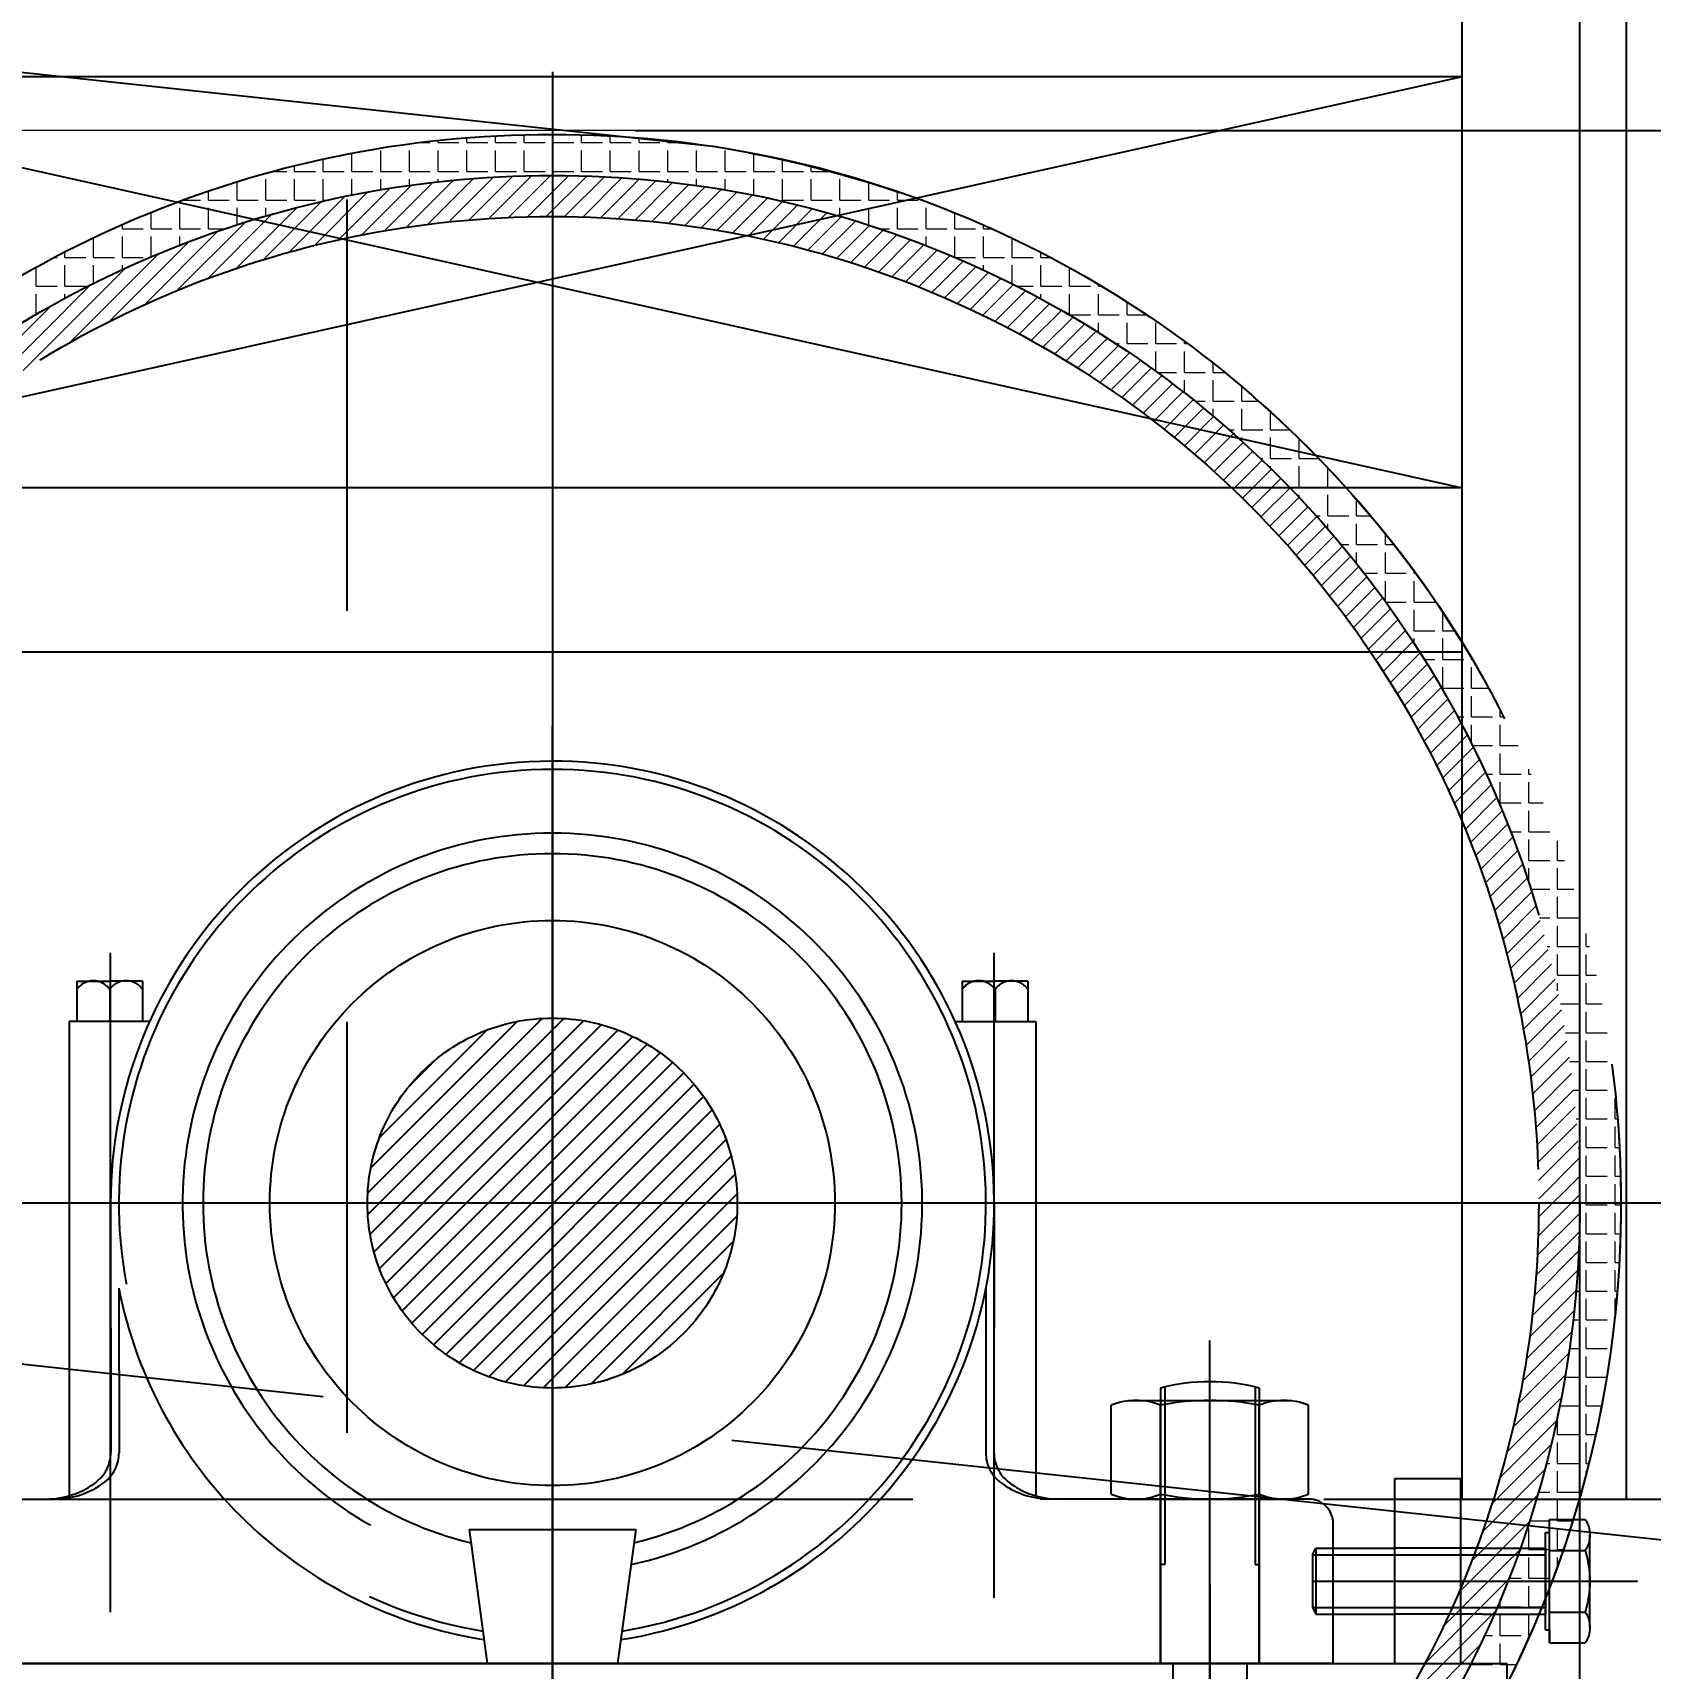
# Model space of a CAD drawing. Header units: inches. Extents: x 0 to 157513, y -28488 to 35640.
# Drawn here: x 23158.3 to 23551.9, y 16635.1 to 17033 of the extents above; entities that cross this region are included whole.
import ezdxf

# ---------------------------------------------------------------- set-up
doc = ezdxf.new("R2010")
doc.units = ezdxf.units.IN
doc.header["$LTSCALE"] = 400
doc.header["$MEASUREMENT"] = 0
doc.linetypes.add('CENTER', pattern=[2, 1.25, -0.25, 0.25, -0.25])
doc.linetypes.add('PHANTOM', pattern=[2.5, 1.25, -0.25, 0.25, -0.25, 0.25, -0.25])
doc.layers.add('BF', color=8, linetype='PHANTOM')
doc.styles.add('ROMANS', font='romans')
doc.dimstyles.new('SAM2 60 SC', dxfattribs={"dimscale": 60, "dimtxt": 2.5, "dimasz": 2.5, "dimexe": 1.25, "dimexo": 0.625, "dimtad": 1, "dimtoh": 1, "dimdec": 0, "dimdsep": 46, "dimtxsty": 'ROMANS', "dimblk": 'OBLIQUE', "dimcen": 2.5, "dimclrd": 1, "dimclre": 1, "dimclrt": 256, "dimadec": 0, "dimazin": 2, "dimtfac": 1, "dimtdec": 0, "dimtofl": 0, "dimtmove": 0, "dimatfit": 3, "dimfxl": 1, "dimtolj": 1, "dimtzin": 0, "dimarcsym": 1})

# ---------------------------------------------------------------- blocks, each defined once
blk = doc.blocks.new('_OBLIQUE')
at = {"color": 0, "linetype": 'ByBlock'}
blk.add_line((-0.5, -0.5), (0.5, 0.5), dxfattribs=at)
blk = doc.blocks.new('*D42')
at = {"color": 1, "lineweight": -2}
for p, q in [((23421.9, 17009.19), (24228.51, 17009.19)), ((24153.51, 17009.19), (24153.51, 16009.19)), ((24267.65, 16009.19), (24078.51, 16009.19))]:
    blk.add_line(p, q, dxfattribs=at)
at = {"layer": 'Defpoints', "color": 0}
for p in [(23384.4, 17009.19, 3.42), (24153.51, 16009.19), (24305.15, 16009.19, 0)]:
    blk.add_point(p, dxfattribs=at)
at = {"color": 1, "lineweight": -2, "xscale": 150, "yscale": 150, "zscale": 150}
for p, rotation in [((24153.51, 17009.19), 90), ((24153.51, 16009.19), 270)]:
    blk.add_blockref('_OBLIQUE', p, dxfattribs=dict(at, rotation=rotation))
at = {"insert": (24041.01, 16509.19), "char_height": 150, "attachment_point": 5, "rotation": 90, "style": 'ROMANS'}
blk.add_mtext('\\A1;1000', dxfattribs=at)
blk = doc.blocks.new('611bf4strgesv')
at = {"layer": 'BF'}
for p, q in [((-8610.58, 31515.8, 236.01), (-8610.58, 24671.63, 236.01)), ((-8520.82, 25928.62, 405.04), (-15765.31, 26705.14, 405.04)), ((-8019.78, 25560.62, 575.33), (-15731.91, 26387.27, 575.33)), ((-8339.21, 25599.68, 405.04), (-8339.2, 26199.68, 405.04)), ((-8299.21, 25599.68, 405.04), (-8299.2, 26199.68, 405.04)), ((-8339.2, 25945.68, 405.04), (-8789.19, 25945.69, 405.04)), ((-8789.19, 25945.69, 405.04), (-8339.21, 25845.68, 405.04)), ((-8339.2, 25945.68, 405.04), (-8789.19, 25845.69, 405.04)), ((-8560.59, 25946.86, 405.04), (-8560.59, 25396.49, 405.04)), ((-8339.21, 25845.68, 405.04), (-8789.19, 25845.69, 405.04)), ((-8339.21, 25805.68, 405.04), (-8789.19, 25805.69, 405.04)), ((-8560.59, 25547.09, 405.04), (-8560.59, 25787.79, 405.04)), ((-8668.09, 25572.14, 405.04), (-8668.09, 25732.57, 405.04)), ((-8453.09, 25575.62, 405.04), (-8453.09, 25732.57, 405.04)), ((-8676.3, 25725.66, 405.04), (-8668.3, 25725.67, 405.04)), ((-8676.3, 25725.66, 405.04), (-8676.3, 25715.86, 405.04)), ((-8660.3, 25725.67, 405.04), (-8668.3, 25725.67, 405.04)), ((-8660.3, 25725.67, 405.04), (-8660.3, 25715.86, 405.04)), ((-8460.87, 25725.67, 405.04), (-8452.87, 25725.67, 405.04)), ((-8460.87, 25725.67, 405.04), (-8460.87, 25715.86, 405.04)), ((-8444.87, 25725.66, 405.04), (-8452.87, 25725.67, 405.04)), ((-8444.87, 25725.66, 405.04), (-8444.87, 25715.86, 405.04)), ((-8668.3, 25723.67, 405.04), (-8668.29, 25715.86, 405.04)), ((-8452.87, 25723.67, 405.04), (-8452.88, 25715.86, 405.04)), ((-8678.19, 25715.86, 405.04), (-8678.19, 25599.83, 405.04)), ((-8658.59, 25715.86, 405.04), (-8678.19, 25715.86, 405.04)), ((-8462.59, 25715.86, 405.04), (-8442.98, 25715.86, 405.04)), ((-8442.98, 25715.86, 405.04), (-8442.98, 25599.83, 405.04)), ((-8285.4, 25671.68, 405.04), (-8835.77, 25671.68, 405.04)), ((-8424.08, 25671.68, 405.04), (-8704.41, 25671.68, 405.04)), ((-8668.09, 25671.68, 405.04), (-8668.04, 25611.01, 405.04)), ((-8666.09, 25671.68, 405.04), (-8666.09, 25671.52, 405.04)), ((-8455.09, 25671.68, 405.04), (-8455.09, 25671.52, 405.04)), ((-8453.09, 25671.68, 405.04), (-8453.13, 25611.01, 405.04)), ((-8666.07, 25650.96, 405.04), (-8666.04, 25610.94, 405.04)), ((-8455.1, 25650.96, 405.04), (-8455.13, 25610.94, 405.04)), ((-8400.59, 25548.3, 405.04), (-8400.59, 25638.25, 405.04)), ((-8412.59, 25626.68, 405.04), (-8412.59, 25559.68, 405.04)), ((-8411.59, 25627.05, 405.04), (-8411.59, 25583.71, 405.04)), ((-8389.59, 25627.05, 405.04), (-8389.59, 25583.71, 405.04)), ((-8388.59, 25626.68, 405.04), (-8388.59, 25559.68, 405.04)), ((-8424.59, 25600.86, 405.04), (-8424.59, 25622.5, 405.04)), ((-8420.58, 25623.68, 405.04), (-8380.59, 25623.68, 405.04)), ((-8412.59, 25600.86, 405.04), (-8412.59, 25622.5, 405.04)), ((-8388.59, 25600.86, 405.04), (-8388.59, 25622.5, 405.04)), ((-8376.58, 25600.86, 405.04), (-8376.58, 25622.5, 405.04)), ((-8412.59, 25559.68, 405.04), (-8412.59, 25605.68, 405.04)), ((-8388.59, 25559.68, 405.04), (-8388.59, 25605.68, 405.04)), ((-8355.59, 25559.69, 405.04), (-8355.59, 25604.69, 405.04)), ((-8355.59, 25604.69, 405.04), (-8339.59, 25604.69, 405.04)), ((-8339.59, 25604.69, 405.04), (-8339.59, 25559.69, 405.04)), ((-8972.86, 25599.68, 405.04), (-8155.53, 25599.68, 405.04)), ((-8744.59, 25599.68, 405.04), (-8681.47, 25599.68, 405.04)), ((-8376.59, 25599.68, 405.04), (-8441.9, 25599.68, 405.04)), ((-8420.58, 25599.68, 405.04), (-8380.59, 25599.68, 405.04)), ((-8412.59, 25559.68, 405.04), (-8412.59, 25599.68, 405.04)), ((-8412.59, 25559.68, 405.04), (-8412.59, 25599.68, 405.04)), ((-8412.59, 25559.68, 405.04), (-8412.59, 25599.68, 405.04)), ((-8412.59, 25559.68, 405.04), (-8412.59, 25599.68, 405.04)), ((-8388.59, 25559.68, 405.04), (-8388.59, 25599.68, 405.04)), ((-8388.59, 25559.68, 405.04), (-8388.59, 25599.68, 405.04)), ((-8388.59, 25559.68, 405.04), (-8388.59, 25599.68, 405.04)), ((-8370.59, 25559.68, 405.04), (-8370.59, 25593.68, 405.04)), ((-8317.95, 25594.7, 405.04), (-8309.26, 25594.7, 405.04)), ((-8317.95, 25591.55, 405.04), (-8317.95, 25594.7, 405.04)), ((-8317.95, 25564.69, 405.04), (-8317.95, 25594.7, 405.04)), ((-8317.95, 25594.7, 405.04), (-8309.26, 25594.7, 405.04)), ((-8317.95, 25591.55, 405.04), (-8317.95, 25594.7, 405.04)), ((-8580.87, 25592.25, 405.04), (-8576.47, 25559.68, 405.04)), ((-8580.87, 25592.25, 405.04), (-8540.3, 25592.25, 405.04)), ((-8540.3, 25592.25, 405.04), (-8544.71, 25559.68, 405.04)), ((-8318.92, 25567.84, 405.04), (-8318.92, 25591.55, 405.04)), ((-8318.92, 25591.55, 405.04), (-8317.95, 25591.55, 405.04)), ((-8318.92, 25567.84, 405.04), (-8318.92, 25591.55, 405.04)), ((-8318.92, 25591.55, 405.04), (-8317.95, 25591.55, 405.04)), ((-8308.15, 25568.44, 405.04), (-8308.15, 25590.94, 405.04)), ((-8308.15, 25568.44, 405.04), (-8308.15, 25590.94, 405.04)), ((-8375.59, 25586.09, 405.04), (-8374.79, 25587.69, 405.04)), ((-8375.59, 25586.09, 405.04), (-8318.92, 25586.09, 405.04)), ((-8375.59, 25586.09, 405.04), (-8375.59, 25573.29, 405.04)), ((-8374.79, 25587.69, 405.04), (-8355.59, 25587.69, 405.04)), ((-8374.79, 25587.69, 405.04), (-8374.79, 25571.69, 405.04)), ((-8334.25, 25587.69, 405.04), (-8355.59, 25587.69, 405.04)), ((-8334.25, 25587.69, 405.04), (-8318.92, 25587.69, 405.04)), ((-8318.92, 25587.69, 405.04), (-8318.92, 25571.69, 405.04)), ((-8318.92, 25587.69, 405.04), (-8318.92, 25571.69, 405.04)), ((-8317.95, 25587.19, 405.04), (-8309.26, 25587.19, 405.04)), ((-8317.95, 25587.19, 405.04), (-8309.26, 25587.19, 405.04)), ((-8411.59, 25583.71, 405.04), (-8412.59, 25583.71, 405.04)), ((-8389.59, 25583.71, 405.04), (-8388.59, 25583.71, 405.04)), ((-8400.59, 25578.91, 405.04), (-8400.59, 25514.47, 405.04)), ((-8375.59, 25579.69, 405.04), (-8309.69, 25579.69, 405.04)), ((-8375.59, 25579.69, 405.04), (-8318.92, 25579.69, 405.04)), ((-8362.25, 25579.69, 405.04), (-8320.92, 25579.69, 405.04)), ((-8355.59, 25579.69, 405.04), (-8303.59, 25579.69, 405.04)), ((-8375.59, 25573.29, 405.04), (-8318.92, 25573.29, 405.04)), ((-8375.59, 25573.29, 405.04), (-8374.79, 25571.69, 405.04)), ((-8374.79, 25571.69, 405.04), (-8355.59, 25571.69, 405.04)), ((-8334.25, 25571.69, 405.04), (-8355.59, 25571.69, 405.04)), ((-8334.25, 25571.69, 405.04), (-8318.92, 25571.69, 405.04)), ((-8317.95, 25572.19, 405.04), (-8309.26, 25572.19, 405.04)), ((-8317.95, 25572.19, 405.04), (-8309.26, 25572.19, 405.04)), ((-8318.92, 25567.84, 405.04), (-8317.95, 25567.84, 405.04)), ((-8318.92, 25567.84, 405.04), (-8317.95, 25567.84, 405.04)), ((-8317.95, 25567.84, 405.04), (-8317.95, 25564.69, 405.04)), ((-8317.95, 25564.69, 405.04), (-8309.26, 25564.69, 405.04)), ((-8792.84, 25559.68, 405.04), (-8328.34, 25559.68, 405.04)), ((-8370.59, 25559.68, 405.04), (-8750.59, 25559.68, 405.04)), ((-8409.59, 25559.69, 405.04), (-8409.59, 25549.69, 405.04)), ((-8391.59, 25559.69, 405.04), (-8391.59, 25549.69, 405.04)), ((-8328.34, 25559.68, 405.04), (-8328.34, 25549.68, 405.04))]:
    blk.add_line(p, q, dxfattribs=at)
at = {"layer": 'BF', "linetype": 'CENTER', "ltscale": 20}
blk.add_line((-8310.58, 24671.63, 405.39), (-8310.58, 31317.62, 405.39), dxfattribs=at)
at = {"layer": 'BF', "linetype": 'CENTER', "lineweight": 9, "ltscale": 10}
blk.add_line((-8310.57, 25932.62, 403.23), (-9260.6, 25932.62, 403.23), dxfattribs=at)
at = {"layer": 'BF', "linetype": 'Continuous', "lineweight": 9}
for p, q in [((-8567.44, 25929.66, 405.04), (-8567.44, 25931.59, 405.04)), ((-8560.46, 25929.66, 405.04), (-8560.46, 25931.68, 405.04)), ((-8553.47, 25929.66, 405.04), (-8553.47, 25931.58, 405.04)), ((-8602.37, 25922.68, 405.04), (-8602.37, 25927.76, 405.04)), ((-8595.38, 25922.68, 405.04), (-8595.38, 25927.76, 405.04)), ((-8592.9, 25929.66, 405.04), (-8590.3, 25929.66, 405.04)), ((-8588.4, 25929.66, 405.04), (-8588.4, 25930.19, 405.04)), ((-8588.4, 25929.66, 405.04), (-8583.32, 25929.66, 405.04)), ((-8588.4, 25922.68, 405.04), (-8588.4, 25927.76, 405.04)), ((-8581.41, 25929.66, 405.04), (-8581.41, 25930.84, 405.04)), ((-8581.41, 25929.66, 405.04), (-8576.33, 25929.66, 405.04)), ((-8581.41, 25922.68, 405.04), (-8581.41, 25927.76, 405.04)), ((-8574.43, 25929.66, 405.04), (-8574.43, 25931.31, 405.04)), ((-8574.43, 25929.66, 405.04), (-8569.35, 25929.66, 405.04)), ((-8574.43, 25922.68, 405.04), (-8574.43, 25927.76, 405.04)), ((-8567.44, 25929.66, 405.04), (-8562.36, 25929.66, 405.04)), ((-8567.44, 25922.68, 405.04), (-8567.44, 25927.76, 405.04)), ((-8560.46, 25929.66, 405.04), (-8555.38, 25929.66, 405.04)), ((-8560.46, 25922.68, 405.04), (-8560.46, 25927.76, 405.04)), ((-8553.47, 25929.66, 405.04), (-8548.39, 25929.66, 405.04)), ((-8553.47, 25922.68, 405.04), (-8553.47, 25927.76, 405.04)), ((-8546.49, 25929.66, 405.04), (-8546.49, 25931.3, 405.04)), ((-8546.49, 25929.66, 405.04), (-8541.41, 25929.66, 405.04)), ((-8546.49, 25922.68, 405.04), (-8546.49, 25927.76, 405.04)), ((-8539.5, 25929.66, 405.04), (-8539.5, 25930.82, 405.04)), ((-8539.5, 25929.66, 405.04), (-8534.42, 25929.66, 405.04)), ((-8539.5, 25922.68, 405.04), (-8539.5, 25927.76, 405.04)), ((-8532.52, 25929.66, 405.04), (-8532.52, 25930.16, 405.04)), ((-8532.52, 25929.66, 405.04), (-8528.27, 25929.66, 405.04)), ((-8532.52, 25922.68, 405.04), (-8532.52, 25927.76, 405.04)), ((-8525.53, 25922.68, 405.04), (-8525.53, 25927.76, 405.04)), ((-8518.55, 25922.68, 405.04), (-8518.55, 25927.76, 405.04)), ((-8623.32, 25922.68, 405.04), (-8623.32, 25924, 405.04)), ((-8616.34, 25922.68, 405.04), (-8616.34, 25925.63, 405.04)), ((-8609.35, 25922.68, 405.04), (-8609.35, 25927.06, 405.04)), ((-8511.56, 25922.68, 405.04), (-8511.56, 25927.01, 405.04)), ((-8504.58, 25922.68, 405.04), (-8504.58, 25925.57, 405.04)), ((-8497.59, 25922.68, 405.04), (-8497.59, 25923.93, 405.04)), ((-8637.29, 25915.69, 405.04), (-8637.29, 25920.11, 405.04)), ((-8630.31, 25915.69, 405.04), (-8630.31, 25920.77, 405.04)), ((-8628.41, 25922.68, 405.04), (-8625.23, 25922.68, 405.04)), ((-8623.32, 25922.68, 405.04), (-8618.24, 25922.68, 405.04)), ((-8623.32, 25915.69, 405.04), (-8623.32, 25920.77, 405.04)), ((-8616.34, 25922.68, 405.04), (-8611.26, 25922.68, 405.04)), ((-8616.34, 25915.69, 405.04), (-8616.34, 25920.77, 405.04)), ((-8609.35, 25922.68, 405.04), (-8604.27, 25922.68, 405.04)), ((-8609.35, 25916.88, 405.04), (-8609.35, 25920.77, 405.04)), ((-8602.37, 25922.68, 405.04), (-8597.29, 25922.68, 405.04)), ((-8602.37, 25918.16, 405.04), (-8602.37, 25920.77, 405.04)), ((-8601.52, 25908.16, 405.04), (-8589.7, 25919.98, 405.04)), ((-8596.16, 25909.03, 405.04), (-8584.68, 25920.52, 405.04)), ((-8595.38, 25922.68, 405.04), (-8590.3, 25922.68, 405.04)), ((-8595.38, 25919.25, 405.04), (-8595.38, 25920.77, 405.04)), ((-8590.95, 25909.75, 405.04), (-8579.76, 25920.94, 405.04)), ((-8588.4, 25922.68, 405.04), (-8583.32, 25922.68, 405.04)), ((-8588.4, 25920.13, 405.04), (-8588.4, 25920.77, 405.04)), ((-8585.87, 25910.34, 405.04), (-8574.95, 25921.27, 405.04)), ((-8581.41, 25922.68, 405.04), (-8576.33, 25922.68, 405.04)), ((-8580.9, 25910.82, 405.04), (-8570.23, 25921.49, 405.04)), ((-8576.05, 25911.18, 405.04), (-8565.6, 25921.63, 405.04)), ((-8574.43, 25922.68, 405.04), (-8569.35, 25922.68, 405.04)), ((-8571.3, 25911.44, 405.04), (-8561.06, 25921.68, 405.04)), ((-8567.44, 25922.68, 405.04), (-8562.36, 25922.68, 405.04)), ((-8566.65, 25911.6, 405.04), (-8556.6, 25921.65, 405.04)), ((-8562.09, 25911.67, 405.04), (-8552.22, 25921.54, 405.04)), ((-8560.46, 25922.68, 405.04), (-8555.38, 25922.68, 405.04)), ((-8557.61, 25911.66, 405.04), (-8547.91, 25921.36, 405.04)), ((-8553.47, 25922.68, 405.04), (-8548.39, 25922.68, 405.04)), ((-8553.22, 25911.57, 405.04), (-8543.67, 25921.11, 405.04)), ((-8548.9, 25911.39, 405.04), (-8539.5, 25920.79, 405.04)), ((-8546.49, 25922.68, 405.04), (-8541.41, 25922.68, 405.04)), ((-8544.65, 25911.15, 405.04), (-8535.39, 25920.41, 405.04)), ((-8540.48, 25910.83, 405.04), (-8531.35, 25919.96, 405.04)), ((-8539.5, 25922.68, 405.04), (-8534.42, 25922.68, 405.04)), ((-8532.52, 25922.68, 405.04), (-8527.44, 25922.68, 405.04)), ((-8532.52, 25920.1, 405.04), (-8532.52, 25920.77, 405.04)), ((-8525.53, 25922.68, 405.04), (-8520.45, 25922.68, 405.04)), ((-8525.53, 25919.21, 405.04), (-8525.53, 25920.77, 405.04)), ((-8518.55, 25922.68, 405.04), (-8513.47, 25922.68, 405.04)), ((-8518.55, 25918.12, 405.04), (-8518.55, 25920.77, 405.04)), ((-8511.56, 25922.68, 405.04), (-8506.48, 25922.68, 405.04)), ((-8511.56, 25916.82, 405.04), (-8511.56, 25920.77, 405.04)), ((-8504.58, 25922.68, 405.04), (-8499.5, 25922.68, 405.04)), ((-8504.58, 25915.69, 405.04), (-8504.58, 25920.77, 405.04)), ((-8497.59, 25922.68, 405.04), (-8492.77, 25922.68, 405.04)), ((-8497.59, 25915.69, 405.04), (-8497.59, 25920.77, 405.04)), ((-8490.61, 25915.69, 405.04), (-8490.61, 25920.77, 405.04)), ((-8483.62, 25915.69, 405.04), (-8483.62, 25920.03, 405.04)), ((-8650.35, 25915.69, 405.04), (-8646.18, 25915.69, 405.04)), ((-8644.28, 25915.69, 405.04), (-8644.28, 25917.84, 405.04)), ((-8644.28, 25915.69, 405.04), (-8639.2, 25915.69, 405.04)), ((-8637.29, 25915.69, 405.04), (-8632.21, 25915.69, 405.04)), ((-8630.31, 25915.69, 405.04), (-8625.23, 25915.69, 405.04)), ((-8624.68, 25902.96, 405.04), (-8611.13, 25916.52, 405.04)), ((-8623.32, 25915.69, 405.04), (-8618.24, 25915.69, 405.04)), ((-8618.59, 25904.56, 405.04), (-8605.55, 25917.6, 405.04)), ((-8616.34, 25915.69, 405.04), (-8614.97, 25915.69, 405.04)), ((-8612.71, 25905.95, 405.04), (-8600.13, 25918.53, 405.04)), ((-8607.03, 25907.14, 405.04), (-8594.85, 25919.32, 405.04)), ((-8536.37, 25910.45, 405.04), (-8527.36, 25919.46, 405.04)), ((-8532.32, 25910.01, 405.04), (-8523.43, 25918.9, 405.04)), ((-8528.34, 25909.5, 405.04), (-8519.55, 25918.29, 405.04)), ((-8524.41, 25908.94, 405.04), (-8515.73, 25917.62, 405.04)), ((-8520.54, 25908.31, 405.04), (-8511.96, 25916.9, 405.04)), ((-8516.73, 25907.64, 405.04), (-8508.23, 25916.14, 405.04)), ((-8504.58, 25915.69, 405.04), (-8499.5, 25915.69, 405.04)), ((-8497.59, 25915.69, 405.04), (-8492.51, 25915.69, 405.04)), ((-8490.61, 25915.69, 405.04), (-8485.53, 25915.69, 405.04)), ((-8483.62, 25915.69, 405.04), (-8478.54, 25915.69, 405.04)), ((-8476.64, 25915.69, 405.04), (-8476.64, 25917.75, 405.04)), ((-8476.64, 25915.69, 405.04), (-8471.56, 25915.69, 405.04)), ((-8658.25, 25908.71, 405.04), (-8658.25, 25912.64, 405.04)), ((-8651.26, 25908.71, 405.04), (-8651.26, 25913.79, 405.04)), ((-8644.63, 25896.48, 405.04), (-8628.97, 25912.14, 405.04)), ((-8644.28, 25908.71, 405.04), (-8644.28, 25913.79, 405.04)), ((-8637.65, 25898.97, 405.04), (-8622.81, 25913.81, 405.04)), ((-8637.29, 25909.62, 405.04), (-8637.29, 25913.79, 405.04)), ((-8631.02, 25901.11, 405.04), (-8616.87, 25915.26, 405.04)), ((-8630.31, 25911.76, 405.04), (-8630.31, 25913.79, 405.04)), ((-8623.32, 25913.68, 405.04), (-8623.32, 25913.79, 405.04)), ((-8512.97, 25906.91, 405.04), (-8504.56, 25915.32, 405.04)), ((-8509.26, 25906.13, 405.04), (-8500.93, 25914.46, 405.04)), ((-8505.6, 25905.3, 405.04), (-8497.35, 25913.55, 405.04)), ((-8501.99, 25904.42, 405.04), (-8493.81, 25912.6, 405.04)), ((-8497.59, 25913.61, 405.04), (-8497.59, 25913.79, 405.04)), ((-8490.61, 25911.68, 405.04), (-8490.61, 25913.79, 405.04)), ((-8483.62, 25909.54, 405.04), (-8483.62, 25913.79, 405.04)), ((-8476.64, 25908.71, 405.04), (-8476.64, 25913.79, 405.04)), ((-8469.65, 25908.71, 405.04), (-8469.65, 25913.79, 405.04)), ((-8462.67, 25908.71, 405.04), (-8462.67, 25912.53, 405.04)), ((-8667.44, 25908.71, 405.04), (-8667.14, 25908.71, 405.04)), ((-8665.23, 25908.71, 405.04), (-8665.23, 25909.69, 405.04)), ((-8665.23, 25908.71, 405.04), (-8660.15, 25908.71, 405.04)), ((-8659.95, 25890.14, 405.04), (-8642.06, 25908.03, 405.04)), ((-8658.25, 25908.71, 405.04), (-8653.17, 25908.71, 405.04)), ((-8652.03, 25893.58, 405.04), (-8635.37, 25910.23, 405.04)), ((-8651.26, 25908.71, 405.04), (-8646.18, 25908.71, 405.04)), ((-8644.28, 25908.71, 405.04), (-8640.07, 25908.71, 405.04)), ((-8498.43, 25903.49, 405.04), (-8490.32, 25911.6, 405.04)), ((-8494.91, 25902.52, 405.04), (-8486.87, 25910.56, 405.04)), ((-8491.44, 25901.5, 405.04), (-8483.46, 25909.48, 405.04)), ((-8488.01, 25900.44, 405.04), (-8480.09, 25908.36, 405.04)), ((-8481.11, 25908.71, 405.04), (-8478.54, 25908.71, 405.04)), ((-8476.64, 25908.71, 405.04), (-8471.56, 25908.71, 405.04)), ((-8469.65, 25908.71, 405.04), (-8464.57, 25908.71, 405.04)), ((-8462.67, 25908.71, 405.04), (-8457.59, 25908.71, 405.04)), ((-8455.68, 25908.71, 405.04), (-8455.68, 25909.58, 405.04)), ((-8455.68, 25908.71, 405.04), (-8453.74, 25908.71, 405.04)), ((-8672.22, 25901.72, 405.04), (-8672.22, 25906.49, 405.04)), ((-8668.57, 25886.01, 405.04), (-8649.1, 25905.49, 405.04)), ((-8665.23, 25901.72, 405.04), (-8665.23, 25906.8, 405.04)), ((-8658.25, 25901.81, 405.04), (-8658.25, 25906.8, 405.04)), ((-8651.26, 25904.65, 405.04), (-8651.26, 25906.8, 405.04)), ((-8484.62, 25899.34, 405.04), (-8476.75, 25907.2, 405.04)), ((-8481.27, 25898.19, 405.04), (-8473.46, 25906.01, 405.04)), ((-8477.97, 25897.01, 405.04), (-8470.21, 25904.77, 405.04)), ((-8469.65, 25904.55, 405.04), (-8469.65, 25906.8, 405.04)), ((-8462.67, 25901.72, 405.04), (-8462.67, 25906.8, 405.04)), ((-8455.68, 25901.72, 405.04), (-8455.68, 25906.8, 405.04)), ((-8448.7, 25901.72, 405.04), (-8448.7, 25906.37, 405.04)), ((-8681.75, 25901.72, 405.04), (-8681.11, 25901.72, 405.04)), ((-8679.2, 25901.72, 405.04), (-8679.2, 25903.04, 405.04)), ((-8679.2, 25901.72, 405.04), (-8674.12, 25901.72, 405.04)), ((-8679.2, 25894.74, 405.04), (-8679.2, 25899.82, 405.04)), ((-8678.17, 25880.9, 405.04), (-8656.54, 25902.53, 405.04)), ((-8672.22, 25901.72, 405.04), (-8667.14, 25901.72, 405.04)), ((-8672.22, 25895.37, 405.04), (-8672.22, 25899.82, 405.04)), ((-8665.23, 25901.72, 405.04), (-8660.15, 25901.72, 405.04)), ((-8665.23, 25898.72, 405.04), (-8665.23, 25899.82, 405.04)), ((-8474.7, 25895.79, 405.04), (-8466.99, 25903.5, 405.04)), ((-8471.48, 25894.52, 405.04), (-8463.81, 25902.19, 405.04)), ((-8468.29, 25893.22, 405.04), (-8460.67, 25900.84, 405.04)), ((-8462.67, 25901.72, 405.04), (-8457.59, 25901.72, 405.04)), ((-8455.68, 25901.72, 405.04), (-8450.6, 25901.72, 405.04)), ((-8455.68, 25898.6, 405.04), (-8455.68, 25899.82, 405.04)), ((-8448.7, 25901.72, 405.04), (-8443.62, 25901.72, 405.04)), ((-8448.7, 25895.24, 405.04), (-8448.7, 25899.82, 405.04)), ((-8441.71, 25901.72, 405.04), (-8441.71, 25902.91, 405.04)), ((-8441.71, 25901.72, 405.04), (-8439.43, 25901.72, 405.04)), ((-8441.71, 25894.74, 405.04), (-8441.71, 25899.82, 405.04)), ((-8689.35, 25874.21, 405.04), (-8664.51, 25899.06, 405.04)), ((-8686.19, 25894.74, 405.04), (-8686.19, 25899.33, 405.04)), ((-8465.14, 25891.88, 405.04), (-8457.56, 25899.46, 405.04)), ((-8462.02, 25890.5, 405.04), (-8454.48, 25898.05, 405.04)), ((-8458.94, 25889.09, 405.04), (-8451.44, 25896.6, 405.04)), ((-8434.73, 25894.74, 405.04), (-8434.73, 25899.19, 405.04)), ((-8703.75, 25864.3, 405.04), (-8673.15, 25894.9, 405.04)), ((-8686.19, 25894.74, 405.04), (-8681.11, 25894.74, 405.04)), ((-8686.19, 25887.84, 405.04), (-8686.19, 25892.83, 405.04)), ((-8679.2, 25894.74, 405.04), (-8674.12, 25894.74, 405.04)), ((-8679.2, 25891.75, 405.04), (-8679.2, 25892.83, 405.04)), ((-8455.9, 25887.64, 405.04), (-8448.44, 25895.11, 405.04)), ((-8452.9, 25886.16, 405.04), (-8445.46, 25893.59, 405.04)), ((-8449.92, 25884.64, 405.04), (-8442.52, 25892.04, 405.04)), ((-8447.69, 25894.74, 405.04), (-8443.62, 25894.74, 405.04)), ((-8441.71, 25894.74, 405.04), (-8436.63, 25894.74, 405.04)), ((-8441.71, 25891.61, 405.04), (-8441.71, 25892.83, 405.04)), ((-8434.73, 25894.74, 405.04), (-8429.65, 25894.74, 405.04)), ((-8434.73, 25887.75, 405.04), (-8434.73, 25892.83, 405.04)), ((-8427.74, 25894.74, 405.04), (-8427.74, 25895.18, 405.04)), ((-8427.74, 25894.74, 405.04), (-8427, 25894.74, 405.04)), ((-8427.74, 25887.75, 405.04), (-8427.74, 25892.83, 405.04)), ((-8778.71, 25793.83, 405.04), (-8682.74, 25889.8, 405.04)), ((-8446.99, 25883.09, 405.04), (-8439.62, 25890.46, 405.04)), ((-8444.08, 25881.5, 405.04), (-8436.74, 25888.85, 405.04)), ((-8420.76, 25887.75, 405.04), (-8420.76, 25890.88, 405.04)), ((-8441.21, 25879.88, 405.04), (-8433.9, 25887.2, 405.04)), ((-8438.37, 25878.23, 405.04), (-8431.08, 25885.52, 405.04)), ((-8435.57, 25876.55, 405.04), (-8428.3, 25883.81, 405.04)), ((-8434.73, 25887.75, 405.04), (-8429.65, 25887.75, 405.04)), ((-8427.74, 25887.75, 405.04), (-8422.66, 25887.75, 405.04)), ((-8427.74, 25883.46, 405.04), (-8427.74, 25885.85, 405.04)), ((-8420.76, 25887.75, 405.04), (-8415.98, 25887.75, 405.04)), ((-8420.76, 25880.77, 405.04), (-8420.76, 25885.85, 405.04)), ((-8413.77, 25880.77, 405.04), (-8413.77, 25885.85, 405.04)), ((-8432.8, 25874.83, 405.04), (-8425.55, 25882.07, 405.04)), ((-8430.06, 25873.08, 405.04), (-8422.83, 25880.3, 405.04)), ((-8423.54, 25880.77, 405.04), (-8422.66, 25880.77, 405.04)), ((-8420.76, 25880.77, 405.04), (-8415.68, 25880.77, 405.04)), ((-8413.77, 25880.77, 405.04), (-8408.69, 25880.77, 405.04)), ((-8406.79, 25880.77, 405.04), (-8406.79, 25881.31, 405.04)), ((-8406.79, 25880.77, 405.04), (-8406.05, 25880.77, 405.04)), ((-8427.35, 25871.3, 405.04), (-8420.14, 25878.5, 405.04)), ((-8424.67, 25869.48, 405.04), (-8417.48, 25876.67, 405.04)), ((-8413.77, 25874.03, 405.04), (-8413.77, 25878.86, 405.04)), ((-8406.79, 25873.78, 405.04), (-8406.79, 25878.86, 405.04)), ((-8399.8, 25873.78, 405.04), (-8399.8, 25876, 405.04)), ((-8422.03, 25867.64, 405.04), (-8414.86, 25874.81, 405.04)), ((-8419.41, 25865.76, 405.04), (-8412.26, 25872.92, 405.04)), ((-8413.43, 25873.78, 405.04), (-8408.69, 25873.78, 405.04)), ((-8406.79, 25873.78, 405.04), (-8401.71, 25873.78, 405.04)), ((-8406.79, 25868.77, 405.04), (-8406.79, 25871.88, 405.04)), ((-8399.8, 25873.78, 405.04), (-8397.02, 25873.78, 405.04)), ((-8399.8, 25866.8, 405.04), (-8399.8, 25871.88, 405.04)), ((-8416.83, 25863.86, 405.04), (-8409.69, 25871, 405.04)), ((-8414.27, 25861.92, 405.04), (-8407.14, 25869.05, 405.04)), ((-8392.82, 25866.8, 405.04), (-8392.82, 25870.31, 405.04)), ((-8411.75, 25859.95, 405.04), (-8404.63, 25867.07, 405.04)), ((-8409.26, 25857.96, 405.04), (-8402.15, 25865.06, 405.04)), ((-8404.29, 25866.8, 405.04), (-8401.71, 25866.8, 405.04)), ((-8399.8, 25866.8, 405.04), (-8394.72, 25866.8, 405.04)), ((-8399.8, 25863.12, 405.04), (-8399.8, 25864.89, 405.04)), ((-8392.82, 25866.8, 405.04), (-8388.75, 25866.8, 405.04)), ((-8392.82, 25859.81, 405.04), (-8392.82, 25864.89, 405.04)), ((-8385.83, 25859.81, 405.04), (-8385.83, 25864.19, 405.04)), ((-8406.8, 25855.93, 405.04), (-8399.7, 25863.03, 405.04)), ((-8404.36, 25853.87, 405.04), (-8397.27, 25860.96, 405.04)), ((-8401.96, 25851.78, 405.04), (-8394.88, 25858.87, 405.04)), ((-8399.59, 25849.67, 405.04), (-8392.51, 25856.75, 405.04)), ((-8395.95, 25859.81, 405.04), (-8394.72, 25859.81, 405.04)), ((-8392.82, 25859.81, 405.04), (-8387.74, 25859.81, 405.04)), ((-8392.82, 25857.03, 405.04), (-8392.82, 25857.91, 405.04)), ((-8385.83, 25859.81, 405.04), (-8381.13, 25859.81, 405.04)), ((-8385.83, 25852.83, 405.04), (-8385.83, 25857.91, 405.04)), ((-8378.85, 25852.83, 405.04), (-8378.85, 25857.61, 405.04)), ((-8397.25, 25847.52, 405.04), (-8390.17, 25854.59, 405.04)), ((-8394.93, 25845.34, 405.04), (-8387.86, 25852.41, 405.04)), ((-8388.29, 25852.83, 405.04), (-8387.74, 25852.83, 405.04)), ((-8385.83, 25852.83, 405.04), (-8380.75, 25852.83, 405.04)), ((-8378.85, 25852.83, 405.04), (-8374.08, 25852.83, 405.04)), ((-8392.65, 25843.13, 405.04), (-8385.58, 25850.21, 405.04)), ((-8390.4, 25840.9, 405.04), (-8383.32, 25847.97, 405.04)), ((-8385.83, 25850.45, 405.04), (-8385.83, 25850.92, 405.04)), ((-8378.85, 25845.84, 405.04), (-8378.85, 25850.92, 405.04)), ((-8371.86, 25845.84, 405.04), (-8371.86, 25850.52, 405.04)), ((-8388.17, 25838.63, 405.04), (-8381.1, 25845.7, 405.04)), ((-8381.24, 25845.84, 405.04), (-8380.75, 25845.84, 405.04)), ((-8378.85, 25845.84, 405.04), (-8373.77, 25845.84, 405.04)), ((-8371.86, 25845.84, 405.04), (-8367.54, 25845.84, 405.04)), ((-8385.98, 25836.34, 405.04), (-8378.9, 25843.41, 405.04)), ((-8383.81, 25834.01, 405.04), (-8376.74, 25841.09, 405.04)), ((-8378.85, 25843.35, 405.04), (-8378.85, 25843.94, 405.04)), ((-8371.86, 25838.86, 405.04), (-8371.86, 25843.94, 405.04)), ((-8364.88, 25838.86, 405.04), (-8364.88, 25842.84, 405.04)), ((-8381.68, 25831.65, 405.04), (-8374.6, 25838.74, 405.04)), ((-8379.57, 25829.27, 405.04), (-8372.49, 25836.36, 405.04)), ((-8374.71, 25838.86, 405.04), (-8373.77, 25838.86, 405.04)), ((-8371.86, 25838.86, 405.04), (-8366.78, 25838.86, 405.04)), ((-8371.86, 25835.64, 405.04), (-8371.86, 25836.95, 405.04)), ((-8364.88, 25838.86, 405.04), (-8361.46, 25838.86, 405.04)), ((-8364.88, 25831.87, 405.04), (-8364.88, 25836.95, 405.04)), ((-8377.5, 25826.85, 405.04), (-8370.41, 25833.95, 405.04)), ((-8357.89, 25831.87, 405.04), (-8357.89, 25834.51, 405.04)), ((-8375.45, 25824.41, 405.04), (-8368.35, 25831.51, 405.04)), ((-8373.44, 25821.93, 405.04), (-8366.33, 25829.04, 405.04)), ((-8368.65, 25831.87, 405.04), (-8366.78, 25831.87, 405.04)), ((-8364.88, 25831.87, 405.04), (-8359.8, 25831.87, 405.04)), ((-8364.88, 25827.23, 405.04), (-8364.88, 25829.97, 405.04)), ((-8357.89, 25831.87, 405.04), (-8355.8, 25831.87, 405.04)), ((-8357.89, 25824.89, 405.04), (-8357.89, 25829.97, 405.04)), ((-8371.46, 25819.43, 405.04), (-8364.33, 25826.55, 405.04)), ((-8363.03, 25824.89, 405.04), (-8359.8, 25824.89, 405.04)), ((-8357.89, 25824.89, 405.04), (-8352.81, 25824.89, 405.04)), ((-8350.91, 25824.89, 405.04), (-8350.91, 25825.41, 405.04)), ((-8350.91, 25824.89, 405.04), (-8350.52, 25824.89, 405.04)), ((-8369.5, 25816.89, 405.04), (-8362.37, 25824.02, 405.04)), ((-8367.58, 25814.32, 405.04), (-8360.43, 25821.47, 405.04)), ((-8357.89, 25818.02, 405.04), (-8357.89, 25822.98, 405.04)), ((-8350.91, 25817.9, 405.04), (-8350.91, 25822.98, 405.04)), ((-8365.69, 25811.73, 405.04), (-8358.52, 25818.89, 405.04)), ((-8363.82, 25809.1, 405.04), (-8356.65, 25816.28, 405.04)), ((-8357.81, 25817.9, 405.04), (-8352.81, 25817.9, 405.04)), ((-8350.91, 25817.9, 405.04), (-8345.83, 25817.9, 405.04)), ((-8361.99, 25806.44, 405.04), (-8354.8, 25813.63, 405.04)), ((-8350.91, 25810.92, 405.04), (-8350.91, 25816, 405.04)), ((-8343.92, 25810.92, 405.04), (-8343.92, 25815.4, 405.04)), ((-8360.19, 25803.75, 405.04), (-8352.98, 25810.96, 405.04)), ((-8358.43, 25801.03, 405.04), (-8351.19, 25808.26, 405.04)), ((-8352.95, 25810.92, 405.04), (-8352.81, 25810.92, 405.04)), ((-8350.91, 25810.92, 405.04), (-8345.83, 25810.92, 405.04)), ((-8350.91, 25807.82, 405.04), (-8350.91, 25809.01, 405.04)), ((-8343.92, 25810.92, 405.04), (-8341.01, 25810.92, 405.04)), ((-8343.92, 25803.93, 405.04), (-8343.92, 25809.01, 405.04)), ((-8356.69, 25798.27, 405.04), (-8349.44, 25805.53, 405.04)), ((-8336.94, 25803.93, 405.04), (-8336.94, 25804.27, 405.04)), ((-8354.99, 25795.49, 405.04), (-8347.71, 25802.76, 405.04)), ((-8348.43, 25803.93, 405.04), (-8345.83, 25803.93, 405.04)), ((-8343.92, 25803.93, 405.04), (-8338.84, 25803.93, 405.04)), ((-8343.92, 25796.95, 405.04), (-8343.92, 25802.03, 405.04)), ((-8336.94, 25803.93, 405.04), (-8336.74, 25803.93, 405.04)), ((-8336.94, 25796.95, 405.04), (-8336.94, 25802.03, 405.04)), ((-8353.31, 25792.67, 405.04), (-8346.01, 25799.97, 405.04)), ((-8351.68, 25789.82, 405.04), (-8344.35, 25797.14, 405.04)), ((-8343.92, 25796.95, 405.04), (-8338.84, 25796.95, 405.04)), ((-8336.94, 25796.95, 405.04), (-8332.75, 25796.95, 405.04)), ((-8350.07, 25786.93, 405.04), (-8342.72, 25794.29, 405.04)), ((-8336.94, 25789.96, 405.04), (-8336.94, 25795.04, 405.04)), ((-8348.5, 25784.01, 405.04), (-8341.12, 25791.4, 405.04)), ((-8346.96, 25781.06, 405.04), (-8339.55, 25788.47, 405.04)), ((-8340.34, 25789.96, 405.04), (-8338.84, 25789.96, 405.04)), ((-8336.94, 25789.96, 405.04), (-8331.86, 25789.96, 405.04)), ((-8329.95, 25789.96, 405.04), (-8329.95, 25791.71, 405.04)), ((-8329.95, 25789.96, 405.04), (-8329.05, 25789.96, 405.04)), ((-8345.46, 25778.07, 405.04), (-8338.01, 25785.52, 405.04)), ((-8336.94, 25783.4, 405.04), (-8336.94, 25788.06, 405.04)), ((-8329.95, 25782.98, 405.04), (-8329.95, 25788.06, 405.04)), ((-8343.99, 25775.05, 405.04), (-8336.51, 25782.53, 405.04)), ((-8336.73, 25782.98, 405.04), (-8331.86, 25782.98, 405.04)), ((-8329.95, 25782.98, 405.04), (-8325.61, 25782.98, 405.04)), ((-8329.95, 25775.99, 405.04), (-8329.95, 25781.07, 405.04)), ((-8342.56, 25771.99, 405.04), (-8335.04, 25779.51, 405.04)), ((-8341.16, 25768.9, 405.04), (-8333.6, 25776.46, 405.04)), ((-8322.97, 25775.99, 405.04), (-8322.97, 25777.21, 405.04)), ((-8339.8, 25765.77, 405.04), (-8332.2, 25773.37, 405.04)), ((-8333.39, 25775.99, 405.04), (-8331.86, 25775.99, 405.04)), ((-8329.95, 25775.99, 405.04), (-8324.87, 25775.99, 405.04)), ((-8329.95, 25769.01, 405.04), (-8329.95, 25774.09, 405.04)), ((-8322.97, 25775.99, 405.04), (-8322.43, 25775.99, 405.04)), ((-8322.97, 25769.01, 405.04), (-8322.97, 25774.09, 405.04)), ((-8338.48, 25762.6, 405.04), (-8330.84, 25770.24, 405.04)), ((-8329.95, 25769.01, 405.04), (-8324.87, 25769.01, 405.04)), ((-8322.97, 25769.01, 405.04), (-8319.49, 25769.01, 405.04)), ((-8337.19, 25759.4, 405.04), (-8329.51, 25767.08, 405.04)), ((-8322.97, 25762.02, 405.04), (-8322.97, 25767.1, 405.04)), ((-8335.95, 25756.15, 405.04), (-8328.21, 25763.89, 405.04)), ((-8334.74, 25752.87, 405.04), (-8326.96, 25760.65, 405.04)), ((-8327.48, 25762.02, 405.04), (-8324.87, 25762.02, 405.04)), ((-8322.97, 25762.02, 405.04), (-8317.89, 25762.02, 405.04)), ((-8333.57, 25749.55, 405.04), (-8325.74, 25757.38, 405.04)), ((-8322.97, 25755.04, 405.04), (-8322.97, 25760.12, 405.04)), ((-8315.98, 25755.04, 405.04), (-8315.98, 25759.82, 405.04)), ((-8332.44, 25746.18, 405.04), (-8324.55, 25754.07, 405.04)), ((-8324.89, 25755.04, 405.04), (-8324.87, 25755.04, 405.04)), ((-8322.97, 25755.04, 405.04), (-8317.89, 25755.04, 405.04)), ((-8322.97, 25749.38, 405.04), (-8322.97, 25753.13, 405.04)), ((-8315.98, 25755.04, 405.04), (-8314.31, 25755.04, 405.04)), ((-8315.98, 25748.05, 405.04), (-8315.98, 25753.13, 405.04)), ((-8331.36, 25742.78, 405.04), (-8323.41, 25750.73, 405.04)), ((-8330.32, 25739.33, 405.04), (-8322.31, 25747.34, 405.04)), ((-8322.54, 25748.05, 405.04), (-8317.89, 25748.05, 405.04)), ((-8315.98, 25748.05, 405.04), (-8312.06, 25748.05, 405.04)), ((-8315.98, 25741.07, 405.04), (-8315.98, 25746.15, 405.04)), ((-8329.32, 25735.84, 405.04), (-8321.25, 25743.91, 405.04)), ((-8320.41, 25741.07, 405.04), (-8317.89, 25741.07, 405.04)), ((-8315.98, 25741.07, 405.04), (-8310.9, 25741.07, 405.04)), ((-8328.37, 25732.3, 405.04), (-8320.23, 25740.44, 405.04)), ((-8327.46, 25728.72, 405.04), (-8319.25, 25736.93, 405.04)), ((-8315.98, 25734.08, 405.04), (-8315.98, 25739.16, 405.04)), ((-8309, 25734.08, 405.04), (-8309, 25737.27, 405.04)), ((-8326.6, 25725.08, 405.04), (-8318.32, 25733.37, 405.04)), ((-8318.5, 25734.08, 405.04), (-8317.89, 25734.08, 405.04)), ((-8315.98, 25734.08, 405.04), (-8310.9, 25734.08, 405.04)), ((-8309, 25734.08, 405.04), (-8308.19, 25734.08, 405.04)), ((-8325.79, 25721.4, 405.04), (-8317.43, 25729.77, 405.04)), ((-8315.98, 25727.1, 405.04), (-8315.98, 25732.18, 405.04)), ((-8309, 25727.1, 405.04), (-8309, 25732.18, 405.04)), ((-8325.04, 25717.67, 405.04), (-8316.59, 25726.12, 405.04)), ((-8315.98, 25727.1, 405.04), (-8310.9, 25727.1, 405.04)), ((-8315.98, 25723.34, 405.04), (-8315.98, 25725.19, 405.04)), ((-8309, 25727.1, 405.04), (-8306.56, 25727.1, 405.04)), ((-8309, 25720.11, 405.04), (-8309, 25725.19, 405.04)), ((-8324.33, 25713.89, 405.04), (-8315.79, 25722.43, 405.04)), ((-8323.67, 25710.05, 405.04), (-8315.05, 25718.68, 405.04)), ((-8315.32, 25720.11, 405.04), (-8310.9, 25720.11, 405.04)), ((-8309, 25720.11, 405.04), (-8305.14, 25720.11, 405.04)), ((-8309, 25713.13, 405.04), (-8309, 25718.21, 405.04)), ((-8323.08, 25706.16, 405.04), (-8314.35, 25714.89, 405.04)), ((-8314.05, 25713.13, 405.04), (-8310.9, 25713.13, 405.04)), ((-8309, 25713.13, 405.04), (-8303.92, 25713.13, 405.04)), ((-8322.54, 25702.21, 405.04), (-8313.71, 25711.04, 405.04)), ((-8309, 25706.14, 405.04), (-8309, 25711.22, 405.04)), ((-8322.06, 25698.2, 405.04), (-8313.11, 25707.14, 405.04)), ((-8312.97, 25706.14, 405.04), (-8310.9, 25706.14, 405.04)), ((-8309, 25706.14, 405.04), (-8303.92, 25706.14, 405.04)), ((-8321.64, 25694.13, 405.04), (-8312.58, 25703.19, 405.04)), ((-8309, 25699.16, 405.04), (-8309, 25704.24, 405.04)), ((-8321.29, 25689.99, 405.04), (-8312.1, 25699.17, 405.04)), ((-8312.1, 25699.16, 405.04), (-8310.9, 25699.16, 405.04)), ((-8309, 25699.16, 405.04), (-8303.92, 25699.16, 405.04)), ((-8309, 25692.17, 405.04), (-8309, 25697.25, 405.04)), ((-8302.01, 25692.17, 405.04), (-8302.01, 25697.25, 405.04)), ((-8321, 25685.79, 405.04), (-8311.69, 25695.1, 405.04)), ((-8320.79, 25681.51, 405.04), (-8311.33, 25690.97, 405.04)), ((-8311.43, 25692.17, 405.04), (-8310.9, 25692.17, 405.04)), ((-8309, 25692.17, 405.04), (-8303.92, 25692.17, 405.04)), ((-8309, 25685.19, 405.04), (-8309, 25690.27, 405.04)), ((-8302.01, 25692.17, 405.04), (-8301.4, 25692.17, 405.04)), ((-8302.01, 25685.19, 405.04), (-8302.01, 25690.27, 405.04)), ((-8320.65, 25677.16, 405.04), (-8311.04, 25686.76, 405.04)), ((-8310.95, 25685.19, 405.04), (-8310.9, 25685.19, 405.04)), ((-8309, 25685.19, 405.04), (-8303.92, 25685.19, 405.04)), ((-8302.01, 25685.19, 405.04), (-8300.94, 25685.19, 405.04)), ((-8320.59, 25672.73, 405.04), (-8310.82, 25682.5, 405.04)), ((-8309, 25678.2, 405.04), (-8309, 25683.28, 405.04)), ((-8302.01, 25678.2, 405.04), (-8302.01, 25683.28, 405.04)), ((-8320.61, 25668.22, 405.04), (-8310.67, 25678.16, 405.04)), ((-8309, 25678.2, 405.04), (-8303.92, 25678.2, 405.04)), ((-8302.01, 25678.2, 405.04), (-8300.67, 25678.2, 405.04)), ((-8320.72, 25663.61, 405.04), (-8310.6, 25673.74, 405.04)), ((-8309, 25671.22, 405.04), (-8309, 25676.3, 405.04)), ((-8302.01, 25671.22, 405.04), (-8302.01, 25676.3, 405.04)), ((-8320.93, 25658.92, 405.04), (-8310.6, 25669.25, 405.04)), ((-8309, 25671.22, 405.04), (-8303.92, 25671.22, 405.04)), ((-8309, 25664.23, 405.04), (-8309, 25669.31, 405.04)), ((-8302.01, 25671.22, 405.04), (-8300.59, 25671.22, 405.04)), ((-8302.01, 25664.23, 405.04), (-8302.01, 25669.31, 405.04)), ((-8321.23, 25654.13, 405.04), (-8310.68, 25664.67, 405.04)), ((-8309, 25664.23, 405.04), (-8303.92, 25664.23, 405.04)), ((-8309, 25657.25, 405.04), (-8309, 25662.33, 405.04)), ((-8302.01, 25664.23, 405.04), (-8300.69, 25664.23, 405.04)), ((-8302.01, 25657.25, 405.04), (-8302.01, 25662.33, 405.04)), ((-8321.64, 25649.23, 405.04), (-8310.86, 25660.01, 405.04)), ((-8311, 25657.25, 405.04), (-8310.9, 25657.25, 405.04)), ((-8309, 25657.25, 405.04), (-8303.92, 25657.25, 405.04)), ((-8302.01, 25657.25, 405.04), (-8300.99, 25657.25, 405.04)), ((-8322.16, 25644.21, 405.04), (-8311.13, 25655.25, 405.04)), ((-8309, 25650.26, 405.04), (-8309, 25655.34, 405.04)), ((-8302.01, 25650.26, 405.04), (-8302.01, 25655.34, 405.04)), ((-8322.81, 25639.07, 405.04), (-8311.49, 25650.39, 405.04)), ((-8311.51, 25650.26, 405.04), (-8310.9, 25650.26, 405.04)), ((-8309, 25650.26, 405.04), (-8303.92, 25650.26, 405.04)), ((-8302.01, 25650.26, 405.04), (-8301.47, 25650.26, 405.04)), ((-8323.59, 25633.8, 405.04), (-8311.97, 25645.43, 405.04)), ((-8309, 25643.28, 405.04), (-8309, 25648.36, 405.04)), ((-8302.01, 25644.49, 405.04), (-8302.01, 25648.36, 405.04)), ((-8312.21, 25643.28, 405.04), (-8310.9, 25643.28, 405.04)), ((-8309, 25643.28, 405.04), (-8303.92, 25643.28, 405.04)), ((-8309, 25636.29, 405.04), (-8309, 25641.37, 405.04)), ((-8324.52, 25628.38, 405.04), (-8312.56, 25640.35, 405.04)), ((-8325.62, 25622.8, 405.04), (-8313.27, 25635.15, 405.04)), ((-8313.1, 25636.29, 405.04), (-8310.9, 25636.29, 405.04)), ((-8309, 25636.29, 405.04), (-8303.92, 25636.29, 405.04)), ((-8309, 25629.31, 405.04), (-8309, 25634.39, 405.04)), ((-8326.89, 25617.04, 405.04), (-8314.12, 25629.81, 405.04)), ((-8314.2, 25629.31, 405.04), (-8310.9, 25629.31, 405.04)), ((-8309, 25629.31, 405.04), (-8304.06, 25629.31, 405.04)), ((-8309, 25622.32, 405.04), (-8309, 25627.4, 405.04)), ((-8328.37, 25611.07, 405.04), (-8315.11, 25624.32, 405.04)), ((-8315.51, 25622.32, 405.04), (-8310.9, 25622.32, 405.04)), ((-8309, 25622.32, 405.04), (-8305.31, 25622.32, 405.04)), ((-8330.07, 25604.87, 405.04), (-8316.27, 25618.68, 405.04)), ((-8315.98, 25615.34, 405.04), (-8315.98, 25620.02, 405.04)), ((-8309, 25615.34, 405.04), (-8309, 25620.42, 405.04)), ((-8315.98, 25615.34, 405.04), (-8310.9, 25615.34, 405.04)), ((-8315.98, 25608.35, 405.04), (-8315.98, 25613.43, 405.04)), ((-8309, 25615.34, 405.04), (-8306.76, 25615.34, 405.04)), ((-8309, 25608.35, 405.04), (-8309, 25613.43, 405.04)), ((-8332.04, 25598.41, 405.04), (-8317.61, 25612.85, 405.04)), ((-8334.33, 25591.64, 405.04), (-8319.15, 25606.82, 405.04)), ((-8318.74, 25608.35, 405.04), (-8317.89, 25608.35, 405.04)), ((-8315.98, 25608.35, 405.04), (-8310.9, 25608.35, 405.04)), ((-8315.98, 25601.37, 405.04), (-8315.98, 25606.45, 405.04)), ((-8309, 25608.35, 405.04), (-8308.42, 25608.35, 405.04)), ((-8309, 25606.08, 405.04), (-8309, 25606.45, 405.04)), ((-8320.68, 25601.37, 405.04), (-8317.89, 25601.37, 405.04)), ((-8315.98, 25601.37, 405.04), (-8310.9, 25601.37, 405.04)), ((-8336.98, 25584.49, 405.04), (-8320.92, 25600.56, 405.04)), ((-8315.98, 25594.38, 405.04), (-8315.98, 25599.46, 405.04)), ((-8340.1, 25576.88, 405.04), (-8322.95, 25594.04, 405.04)), ((-8322.84, 25594.38, 405.04), (-8317.89, 25594.38, 405.04)), ((-8315.98, 25594.38, 405.04), (-8312.34, 25594.38, 405.04)), ((-8322.97, 25587.4, 405.04), (-8322.97, 25592.48, 405.04)), ((-8315.98, 25587.4, 405.04), (-8315.98, 25592.48, 405.04)), ((-8343.81, 25568.69, 405.04), (-8325.29, 25587.2, 405.04)), ((-8325.22, 25587.4, 405.04), (-8324.87, 25587.4, 405.04)), ((-8322.97, 25587.4, 405.04), (-8317.89, 25587.4, 405.04)), ((-8322.97, 25580.41, 405.04), (-8322.97, 25585.49, 405.04)), ((-8315.98, 25587.4, 405.04), (-8314.63, 25587.4, 405.04)), ((-8315.98, 25583.54, 405.04), (-8315.98, 25585.49, 405.04)), ((-8348.32, 25559.69, 405.04), (-8328, 25580, 405.04)), ((-8327.84, 25580.41, 405.04), (-8324.87, 25580.41, 405.04)), ((-8322.97, 25580.41, 405.04), (-8317.89, 25580.41, 405.04)), ((-8322.97, 25573.43, 405.04), (-8322.97, 25578.51, 405.04)), ((-8329.95, 25573.43, 405.04), (-8329.95, 25575.2, 405.04)), ((-8329.95, 25573.43, 405.04), (-8324.87, 25573.43, 405.04)), ((-8322.97, 25573.43, 405.04), (-8319.87, 25573.43, 405.04)), ((-8354.01, 25549.5, 405.04), (-8331.17, 25572.35, 405.04)), ((-8329.95, 25566.44, 405.04), (-8329.95, 25571.52, 405.04)), ((-8322.97, 25566.44, 405.04), (-8322.97, 25571.52, 405.04)), ((-8333.81, 25566.44, 405.04), (-8331.86, 25566.44, 405.04)), ((-8329.95, 25566.44, 405.04), (-8324.87, 25566.44, 405.04)), ((-8322.97, 25566.44, 405.04), (-8322.84, 25566.44, 405.04)), ((-8361.75, 25537.27, 405.04), (-8334.91, 25564.11, 405.04)), ((-8329.95, 25559.46, 405.04), (-8329.95, 25564.54, 405.04)), ((-8336.94, 25559.46, 405.04), (-8336.94, 25559.96, 405.04)), ((-8336.94, 25559.46, 405.04), (-8331.86, 25559.46, 405.04)), ((-8329.95, 25559.46, 405.04), (-8326.05, 25559.46, 405.04))]:
    blk.add_line(p, q, dxfattribs=at)
at = {"layer": 'BF', "linetype": 'Continuous'}
for p, q in [((-8605.52, 25674.17, 405.04), (-8563.08, 25716.61, 405.04)), ((-8605.5, 25668.89, 405.04), (-8557.79, 25716.59, 405.04)), ((-8604.95, 25664.13, 405.04), (-8553.04, 25716.04, 405.04)), ((-8604.77, 25680.23, 405.04), (-8569.13, 25715.86, 405.04)), ((-8603.99, 25659.79, 405.04), (-8548.7, 25715.08, 405.04)), ((-8602.69, 25655.79, 405.04), (-8544.7, 25713.78, 405.04)), ((-8602.66, 25687.63, 405.04), (-8576.54, 25713.76, 405.04)), ((-8601.09, 25652.08, 405.04), (-8540.99, 25712.19, 405.04)), ((-8599.24, 25648.63, 405.04), (-8537.54, 25710.33, 405.04)), ((-8597.14, 25645.43, 405.04), (-8534.34, 25708.23, 405.04)), ((-8595.37, 25700.23, 405.04), (-8589.14, 25706.46, 405.04)), ((-8594.81, 25642.46, 405.04), (-8531.36, 25705.9, 405.04)), ((-8592.25, 25639.71, 405.04), (-8528.61, 25703.35, 405.04)), ((-8589.48, 25637.18, 405.04), (-8526.09, 25700.57, 405.04)), ((-8586.48, 25634.87, 405.04), (-8523.78, 25697.57, 405.04)), ((-8583.25, 25632.8, 405.04), (-8521.71, 25694.34, 405.04)), ((-8579.77, 25630.97, 405.04), (-8519.88, 25690.86, 405.04)), ((-8576.03, 25629.41, 405.04), (-8518.32, 25687.12, 405.04)), ((-8571.99, 25628.15, 405.04), (-8517.06, 25683.08, 405.04)), ((-8567.61, 25627.23, 405.04), (-8516.14, 25678.7, 405.04)), ((-8562.8, 25626.73, 405.04), (-8515.64, 25673.89, 405.04)), ((-8557.44, 25626.79, 405.04), (-8515.7, 25668.53, 405.04)), ((-8551.27, 25627.65, 405.04), (-8516.56, 25662.37, 405.04)), ((-8543.63, 25630, 405.04), (-8518.91, 25654.72, 405.04))]:
    blk.add_line(p, q, dxfattribs=at)
at = {"layer": 'BF', "linetype": 'CENTER'}
blk.add_line((-8350.59, 25579.69, 405.04), (-8296.53, 25579.69, 405.04), dxfattribs=at)
blk.add_line((-8350.59, 25579.69, 405.04), (-8296.53, 25579.69, 405.04), dxfattribs=at)
at = {"layer": 'BF'}
for radius in [260, 250, 240, 68.75, 45]:
    blk.add_circle((-8560.59, 25671.68, 405.04), radius, dxfattribs=at)
at = {"layer": 'BF', "lineweight": 5}
blk.add_circle((-8560.59, 25671.68, 405.04), 45, dxfattribs=at)
at = {"layer": 'BF'}
for centre, radius, start, end in [((-8560.43, 25671.57, 405.04), 259.94, 254.7305, 79.4389), ((-8560.59, 25671.68, 405.04), 107.5, 278.9181, 180.088), ((-8560.59, 25671.68, 405.04), 105.5, 279.2427, 260.7573), ((-8560.59, 25671.68, 405.04), 90, 282.2754, 257.7246), ((-8560.59, 25671.68, 405.04), 85, 283.5056, 256.4944), ((-8672.3, 25720.91, 405.04), 4.85, 34.5525, 145.5355), ((-8664.3, 25720.92, 405.04), 4.85, 34.5525, 145.5355), ((-8456.88, 25720.92, 405.04), 4.85, 34.4645, 145.4475), ((-8448.88, 25720.91, 405.04), 4.85, 34.4645, 145.4475), ((-8560.59, 25671.68, 405.04), 107.5, 191.1135, 261.0819), ((-8400.59, 25580.97, 405.04), 47.25, 75.2886, 104.7114), ((-8418.59, 25607.8, 405.04), 15.87, 67.791, 112.209), ((-8400.59, 25561.95, 405.04), 61.73, 78.7901, 101.2099), ((-8382.59, 25607.8, 405.04), 15.87, 67.791, 112.209), ((-8677.04, 25611, 405.04), 9, 307.9108, 0.044), ((-8675.04, 25610.93, 405.04), 9, 307.3559, 0.044), ((-8446.13, 25610.93, 405.04), 9, 179.956, 232.6441), ((-8444.13, 25611, 405.04), 9, 179.956, 232.0892), ((-8683.74, 25619.68, 405.04), 20, 270, 307.9108), ((-8681.71, 25619.68, 405.04), 20, 270, 307.3559), ((-8439.46, 25619.68, 405.04), 20, 232.6441, 270), ((-8437.43, 25619.68, 405.04), 20, 232.0892, 270), ((-8418.59, 25615.55, 405.04), 15.87, 247.791, 292.209), ((-8400.59, 25661.41, 405.04), 61.73, 258.7901, 281.2099), ((-8382.59, 25615.55, 405.04), 15.87, 247.791, 292.209), ((-8376.59, 25593.68, 405.04), 6, 0, 90)]:
    blk.add_arc(centre, radius, start, end, dxfattribs=at)
at = {"layer": 'BF', "extrusion": (0, 0, -1)}
for centre, major_axis, start_param, end_param in [((-8315.06, 25590.94, 405.04), (4.89, 4.89), 0.211757, 1.359039), ((-8315.06, 25590.94, 405.04), (4.89, 4.89), 0.211757, 1.359039), ((-8334.14, 25579.69, 405.04), (25.98, 0.02), -0.292066, 0.29362), ((-8334.14, 25579.69, 405.04), (25.98, 0.02), -0.292066, 0.29362), ((-8315.06, 25568.44, 405.04), (4.89, 4.89), 0.211757, 1.359039)]:
    blk.add_ellipse(centre, major_axis=major_axis, ratio=1, start_param=start_param, end_param=end_param, dxfattribs=at)

msp = doc.modelspace()

# ---------------------------------------------------------------- linework, layer by layer
at = {"color": 1}
msp.add_line((23304.83, 17009.19, 36.45), (26167.63, 17009.19, 36.45), dxfattribs=at)

# ---------------------------------------------------------------- block references
msp.add_blockref('611bf4strgesv', (31845.3, -8923.42, -372.37))

# ---------------------------------------------------------------- dimensions: what is measured, and where the dimension line sits
dim = msp.add_linear_dim(base=(24153.51, 16009.19, 29.6), p1=(23384.4, 17009.19, 33.03), p2=(24305.15, 16009.19, 29.6), angle=90, dimstyle='SAM2 60 SC')
dim.commit()
dim.dimension.update_dxf_attribs({"geometry": '*D42', "text_midpoint": (24041.01, 16509.19, 29.6)})

doc.saveas('drawing.dxf')
